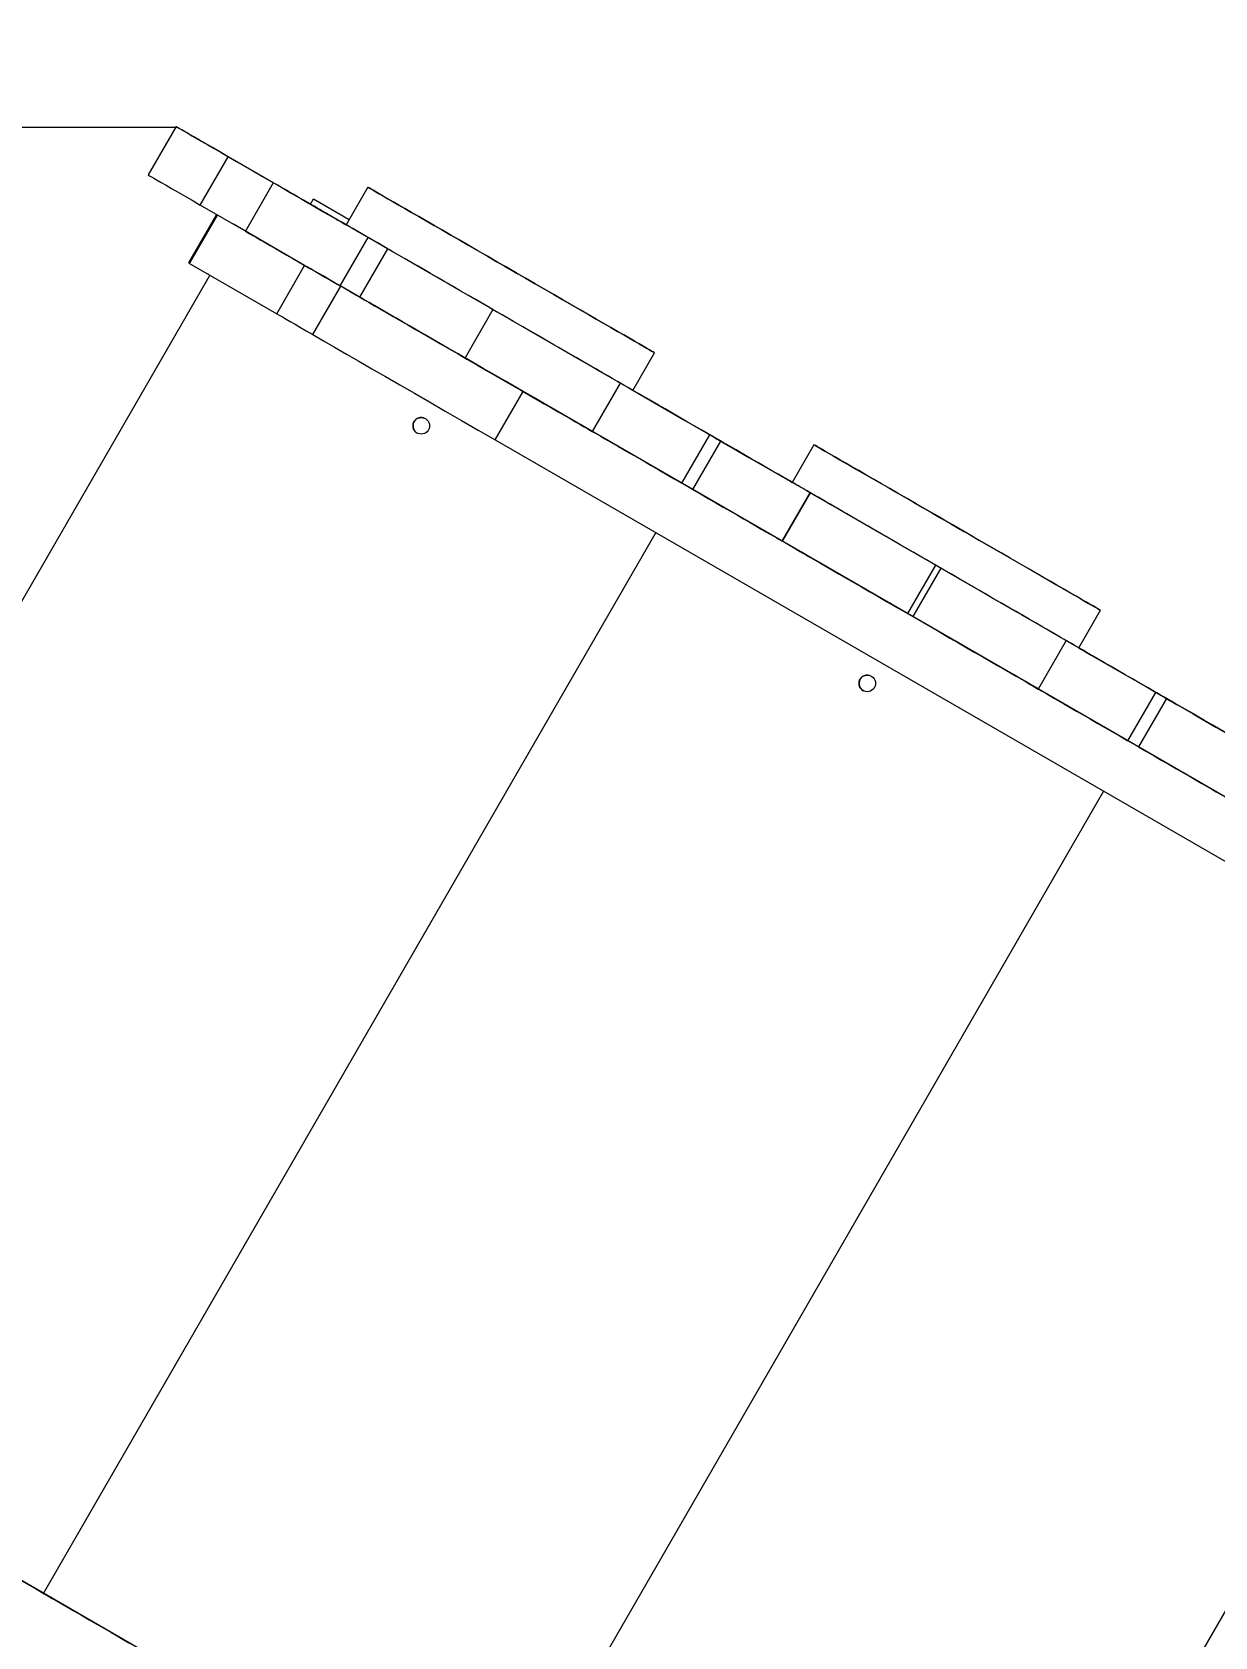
# Model space of a CAD drawing. Header units: millimetres. Extents: x -6089 to 4469, y -5168 to 4598.
# Drawn here: x 182 to 754, y 1725 to 2500 of the extents above; entities that cross this region are included whole.
import ezdxf

# ---------------------------------------------------------------- set-up
doc = ezdxf.new("R2010")
doc.units = ezdxf.units.MM
doc.layers.add('DIKOM_РАЗМЕР_ЗОНА', color=7, linetype='Continuous')
doc.layers.add('DIKOM_РАЗМЕР_ОБЪЕКТА', color=7, linetype='Continuous')
doc.styles.add('style1', font='arial.ttf', dxfattribs={"width": 0.8})
doc.dimstyles.new('1-50', dxfattribs={"dimtxt": 300, "dimasz": 200, "dimexe": 100, "dimexo": 0, "dimgap": 100, "dimtad": 1, "dimdec": 0, "dimtxsty": 'style1', "dimcen": 0, "dimclrd": 7, "dimclre": 7, "dimadec": 1, "dimazin": 2, "dimtfac": 1, "dimtdec": 0, "dimtmove": 1, "dimatfit": 3, "dimfxl": 0, "dimlwd": 25, "dimlwe": 18, "dimarcsym": 0})

# ---------------------------------------------------------------- blocks, each defined once
blk = doc.blocks.new('*D16')
at = {"layer": 'Defpoints', "color": 0, "transparency": 16777216}
for p in [(252.15, 2454.22), (-3956.07, -2205.1), (1331.66, -2205.1)]:
    blk.add_point(p, dxfattribs=at)
at = {"layer": 'DIKOM_РАЗМЕР_ОБЪЕКТА', "color": 7, "lineweight": 18, "transparency": 16777216}
for p, q in [((252.15, 2454.22), (-4056.07, 2454.22)), ((1331.66, -2205.1), (-4056.07, -2205.1))]:
    blk.add_line(p, q, dxfattribs=at)
at = {"layer": 'DIKOM_РАЗМЕР_ОБЪЕКТА', "color": 7, "lineweight": 25, "transparency": 16777216}
blk.add_line((-3956.07, 2254.22), (-3956.07, -2005.1), dxfattribs=at)
at = {"layer": 'DIKOM_РАЗМЕР_ОБЪЕКТА', "color": 7, "transparency": 16777216}
for points in [[(-3989.41, 2254.22), (-3922.74, 2254.22), (-3956.07, 2454.22)], [(-3989.41, -2005.1), (-3922.74, -2005.1), (-3956.07, -2205.1)]]:
    blk.add_solid(points, dxfattribs=at)
at = {"layer": 'DIKOM_РАЗМЕР_ОБЪЕКТА', "color": 0, "transparency": 16777216, "insert": (-4209.25, 15.35), "char_height": 300, "attachment_point": 5, "rotation": 90, "style": 'style1'}
blk.add_mtext('4600', dxfattribs=at)
blk = doc.blocks.new('*D13')
at = {"layer": 'Defpoints', "color": 0, "transparency": 16777216}
for p in [(-5638.57, 4598.35), (277.59, 4598.35), (709.93, -4341.68)]:
    blk.add_point(p, dxfattribs=at)
at = {"layer": 'DIKOM_РАЗМЕР_ЗОНА', "color": 7, "lineweight": 18, "transparency": 16777216}
for p, q in [((277.59, 4598.35), (-5738.57, 4598.35)), ((709.93, -4341.68), (-5738.57, -4341.68))]:
    blk.add_line(p, q, dxfattribs=at)
at = {"layer": 'DIKOM_РАЗМЕР_ЗОНА', "color": 7, "lineweight": 25, "transparency": 16777216}
blk.add_line((-5638.57, -4141.68), (-5638.57, 4398.35), dxfattribs=at)
at = {"layer": 'DIKOM_РАЗМЕР_ЗОНА', "color": 7, "transparency": 16777216}
for points in [[(-5671.91, 4398.35), (-5605.24, 4398.35), (-5638.57, 4598.35)], [(-5671.91, -4141.68), (-5605.24, -4141.68), (-5638.57, -4341.68)]]:
    blk.add_solid(points, dxfattribs=at)
at = {"layer": 'DIKOM_РАЗМЕР_ЗОНА', "color": 0, "transparency": 16777216, "insert": (-5891.75, -90.15), "char_height": 300, "attachment_point": 5, "rotation": 90, "style": 'style1'}
blk.add_mtext('8900', dxfattribs=at)

msp = doc.modelspace()

# ---------------------------------------------------------------- linework, layer by layer
at = {"color": 7, "linetype": 'Continuous', "lineweight": 15}
for p, q in [((251.27, 2454.73), (237.77, 2431.34)), ((251.27, 2454.73), (251.28, 2454.72)), ((262.99, 2416.78), (276.49, 2440.17)), ((298.29, 2427.58), (276.49, 2440.17)), ((298.29, 2427.58), (284.79, 2404.19)), ((344.04, 2425.41), (333.54, 2407.23)), ((284.79, 2404.19), (262.99, 2416.78)), ((316.26, 2417.2), (317.76, 2419.8)), ((317.76, 2419.8), (317.76, 2419.8)), ((317.76, 2419.8), (335.04, 2409.83)), ((317.76, 2419.8), (335.04, 2409.83)), ((270.76, 2412.3), (257.26, 2388.91)), ((257.82, 2388.59), (271.32, 2411.97)), ((313.44, 2387.65), (279.02, 2407.53)), ((328.35, 2410.22), (328.35, 2410.22)), ((330.63, 2377.73), (344.13, 2401.11)), ((353.48, 2395.71), (344.13, 2401.11)), ((353.48, 2395.71), (339.98, 2372.33)), ((267.57, 2382.96), (-28.43, 1870.27)), ((257.82, 2388.59), (299.94, 2364.27)), ((299.94, 2364.27), (313.44, 2387.65)), ((317.37, 2354.21), (330.87, 2377.59)), ((339.98, 2372.33), (330.63, 2377.73)), ((334.75, 2375.35), (334.74, 2375.36)), ((334.75, 2375.35), (334.75, 2375.35)), ((404.5, 2366.26), (391, 2342.87)), ((472.1, 2327.23), (482.6, 2345.41)), ((391.9, 2342.36), (397.09, 2339.36)), ((466.02, 2330.74), (452.52, 2307.36)), ((466.02, 2330.74), (466.03, 2330.73)), ((472.11, 2327.23), (472.1, 2327.23)), ((472.11, 2327.22), (472.1, 2327.23)), ((472.11, 2327.22), (472.11, 2327.23)), ((405.58, 2303.28), (419.08, 2326.66)), ((1023.57, 1977.66), (419.08, 2326.66)), ((477.3, 2324.22), (477.3, 2324.22)), ((495.81, 2282.36), (509.31, 2305.74)), ((514.51, 2302.74), (509.31, 2305.74)), ((405.58, 2303.28), (1010.07, 1954.28)), ((514.51, 2302.74), (501.01, 2279.36)), ((559.67, 2300.92), (549.17, 2282.74)), ((501.01, 2279.36), (495.81, 2282.36)), ((543.98, 2285.73), (543.98, 2285.73)), ((544.31, 2254.36), (557.81, 2277.74)), ((557.82, 2277.74), (544.32, 2254.36)), ((557.82, 2277.74), (557.81, 2277.74)), ((483.2, 2258.47), (187.2, 1745.78)), ((544.32, 2254.36), (544.31, 2254.36)), ((550.38, 2250.86), (550.36, 2250.87)), ((550.38, 2250.85), (550.38, 2250.86)), ((618.44, 2242.74), (604.94, 2219.36)), ((621.04, 2241.24), (618.44, 2242.74)), ((621.04, 2241.24), (607.54, 2217.86)), ((607.54, 2217.86), (604.94, 2219.36)), ((687.73, 2202.74), (698.23, 2220.92)), ((607.52, 2217.87), (612.71, 2214.87)), ((681.64, 2206.25), (668.14, 2182.87)), ((681.64, 2206.25), (681.66, 2206.24)), ((687.73, 2202.74), (688.35, 2202.38)), ((687.73, 2202.73), (687.73, 2202.74)), ((687.74, 2202.73), (687.73, 2202.74)), ((687.74, 2202.73), (687.73, 2202.73)), ((692.93, 2199.73), (692.93, 2199.73)), ((711.44, 2157.87), (724.94, 2181.25)), ((730.13, 2178.25), (724.94, 2181.25)), ((730.13, 2178.25), (716.63, 2154.87)), ((716.63, 2154.87), (711.44, 2157.87)), ((699.69, 2133.47), (403.69, 1620.79)), ((915.32, 2008.98), (619.32, 1496.29)), ((714.07, 1441.59), (109.58, 1790.59)), ((191.52, 1743.28), (194.12, 1741.78))]:
    msp.add_line(p, q, dxfattribs=at)
at = {"color": 8, "linetype": 'Continuous', "lineweight": 15}
for p, q in [((334.75, 2375.35), (334.75, 2375.35)), ((543.98, 2285.73), (543.98, 2285.73))]:
    msp.add_line(p, q, dxfattribs=at)
at = {"color": 7, "linetype": 'Continuous', "lineweight": 15, "flags": 128}
for points in [[(276.49, 2440.17), (272.5, 2442.47), (268.85, 2444.58), (265.53, 2446.49), (262.55, 2448.21), (259.92, 2449.73), (257.63, 2451.05), (255.69, 2452.17), (254.1, 2453.09), (252.86, 2453.81), (251.98, 2454.32), (251.45, 2454.62), (251.27, 2454.73)], [(251.28, 2454.72), (251.44, 2454.63), (251.91, 2454.36), (252.7, 2453.9), (253.8, 2453.27), (255.2, 2452.46), (256.91, 2451.47), (258.91, 2450.32), (261.2, 2448.99), (263.77, 2447.51), (266.61, 2445.87), (269.71, 2444.08), (273.06, 2442.14), (276.65, 2440.07), (280.46, 2437.88), (284.48, 2435.55), (288.69, 2433.12), (293.08, 2430.59), (297.64, 2427.95), (302.34, 2425.24), (307.18, 2422.45), (312.12, 2419.59), (317.16, 2416.68), (322.28, 2413.73), (327.45, 2410.74), (332.66, 2407.74), (333.54, 2407.23)], [(237.77, 2431.34), (237.95, 2431.24), (238.48, 2430.93), (239.36, 2430.42), (240.6, 2429.71), (242.19, 2428.79), (244.13, 2427.67), (246.42, 2426.35), (249.05, 2424.83), (252.03, 2423.11), (255.35, 2421.2), (259, 2419.09), (262.99, 2416.78)], [(344.13, 2401.11), (342.74, 2401.92), (341.07, 2402.88), (339.15, 2403.99), (337, 2405.23), (334.66, 2406.58), (332.16, 2408.02), (329.52, 2409.55), (326.79, 2411.13), (323.99, 2412.74), (321.17, 2414.37), (318.35, 2415.99), (315.59, 2417.59), (312.91, 2419.14), (310.35, 2420.61), (307.94, 2422), (305.72, 2423.29), (303.71, 2424.45), (301.95, 2425.47), (300.44, 2426.34), (299.22, 2427.04), (298.29, 2427.58)], [(344.04, 2425.41), (344.19, 2425.33), (344.66, 2425.06), (345.43, 2424.61), (346.5, 2423.99), (347.87, 2423.2), (349.54, 2422.24), (351.49, 2421.11), (353.71, 2419.83), (356.2, 2418.39), (358.95, 2416.81), (361.94, 2415.08), (365.16, 2413.22), (368.59, 2411.24), (372.23, 2409.14), (376.04, 2406.94), (380.03, 2404.64), (384.16, 2402.25), (388.42, 2399.79), (392.8, 2397.26), (397.26, 2394.68), (401.8, 2392.07), (406.39, 2389.42), (411.01, 2386.75), (415.64, 2384.08), (420.26, 2381.41), (424.85, 2378.76), (429.39, 2376.14), (433.85, 2373.56), (438.22, 2371.04), (442.49, 2368.57), (446.62, 2366.19), (450.6, 2363.89), (454.42, 2361.69), (458.05, 2359.59), (461.49, 2357.61), (464.71, 2355.75), (467.7, 2354.02), (470.44, 2352.44), (472.93, 2351), (475.16, 2349.71), (477.11, 2348.59), (478.77, 2347.63), (480.14, 2346.84), (481.21, 2346.22), (481.98, 2345.77), (482.45, 2345.5), (482.6, 2345.41), (482.45, 2345.5), (481.98, 2345.77), (481.21, 2346.22), (480.14, 2346.84), (478.77, 2347.63), (477.1, 2348.59), (475.15, 2349.72), (472.93, 2351), (470.44, 2352.44), (467.69, 2354.02), (464.7, 2355.75), (461.48, 2357.61), (458.05, 2359.59), (454.41, 2361.69), (450.59, 2363.89), (446.61, 2366.19), (442.48, 2368.58), (438.22, 2371.04), (433.84, 2373.57), (429.38, 2376.14), (424.84, 2378.76), (420.25, 2381.41), (415.63, 2384.08), (411, 2386.75), (406.38, 2389.42), (401.79, 2392.07), (397.25, 2394.69), (392.79, 2397.27), (388.41, 2399.79), (384.15, 2402.25), (380.02, 2404.64), (376.04, 2406.94), (372.22, 2409.14), (368.59, 2411.24), (365.15, 2413.22), (361.93, 2415.08), (358.94, 2416.81), (356.2, 2418.39), (353.71, 2419.83), (351.48, 2421.12), (349.53, 2422.24), (347.87, 2423.2), (346.5, 2423.99), (345.42, 2424.61), (344.65, 2425.06), (344.19, 2425.33), (344.04, 2425.41)], [(312.79, 2419.2), (312.95, 2419.12), (313.39, 2418.86), (314.1, 2418.45), (314.99, 2417.94), (316, 2417.35), (317.03, 2416.76), (317.99, 2416.2), (318.8, 2415.74), (319.38, 2415.4), (319.68, 2415.23), (319.68, 2415.23), (319.38, 2415.4), (318.8, 2415.74), (317.99, 2416.2), (317.03, 2416.76), (316, 2417.35), (314.99, 2417.94), (314.1, 2418.45), (313.4, 2418.86), (312.95, 2419.12), (312.79, 2419.2)], [(318.57, 2415.87), (318.72, 2415.78), (319.17, 2415.52), (319.87, 2415.12), (320.77, 2414.6), (321.77, 2414.02), (322.8, 2413.42), (323.77, 2412.87), (324.57, 2412.4), (325.15, 2412.07), (325.46, 2411.89), (325.46, 2411.89), (325.15, 2412.07), (324.57, 2412.4), (323.77, 2412.87), (322.8, 2413.42), (321.78, 2414.02), (320.77, 2414.6), (319.87, 2415.12), (319.17, 2415.52), (318.72, 2415.78), (318.57, 2415.87)], [(333.47, 2407.27), (332.63, 2407.75), (331.43, 2408.45), (330.38, 2409.05), (329.52, 2409.55), (328.88, 2409.92), (328.48, 2410.15), (328.35, 2410.22)], [(328.35, 2410.22), (328.48, 2410.15), (328.87, 2409.92), (329.52, 2409.55), (330.38, 2409.05), (331.43, 2408.45), (332.62, 2407.76), (333.52, 2407.24)], [(472.1, 2327.23), (472.1, 2327.23), (471.95, 2327.32), (471.48, 2327.59), (470.71, 2328.03), (469.64, 2328.65), (468.27, 2329.44), (466.6, 2330.4), (464.65, 2331.53), (462.43, 2332.81), (459.94, 2334.25), (457.19, 2335.84), (454.2, 2337.56), (450.98, 2339.42), (447.55, 2341.41), (443.91, 2343.5), (440.09, 2345.71), (436.11, 2348.01), (431.98, 2350.39), (427.72, 2352.85), (423.34, 2355.38), (418.88, 2357.96), (414.34, 2360.58), (409.75, 2363.23), (405.13, 2365.89), (400.5, 2368.57), (395.88, 2371.23), (391.29, 2373.88), (386.75, 2376.5), (382.29, 2379.08), (377.91, 2381.61), (373.65, 2384.07), (369.52, 2386.45), (365.54, 2388.75), (361.72, 2390.96), (358.09, 2393.06), (354.65, 2395.04), (351.43, 2396.9), (348.44, 2398.62), (345.7, 2400.21), (343.21, 2401.65), (340.98, 2402.93), (339.03, 2404.06), (337.37, 2405.02), (336, 2405.81), (334.92, 2406.43), (334.15, 2406.87), (333.69, 2407.14), (333.54, 2407.23), (333.54, 2407.23)], [(284.79, 2404.19), (285.72, 2403.66), (286.94, 2402.95), (288.45, 2402.09), (290.21, 2401.06), (292.22, 2399.9), (294.44, 2398.62), (296.85, 2397.23), (299.41, 2395.75), (302.09, 2394.21), (304.85, 2392.61), (307.67, 2390.99), (310.49, 2389.36), (313.29, 2387.74), (316.02, 2386.16), (318.66, 2384.64), (321.16, 2383.19), (323.5, 2381.84), (325.65, 2380.61), (327.57, 2379.5), (329.24, 2378.53), (330.63, 2377.73)], [(404.5, 2366.26), (400.51, 2368.56), (396.52, 2370.86), (392.58, 2373.14), (388.7, 2375.38), (384.9, 2377.58), (381.21, 2379.71), (377.65, 2381.76), (374.24, 2383.73), (371.01, 2385.59), (367.97, 2387.35), (365.14, 2388.98), (362.55, 2390.48), (360.19, 2391.84), (358.09, 2393.05), (356.27, 2394.1), (354.73, 2394.99), (353.48, 2395.71)], [(257.26, 2388.91), (257.39, 2388.84), (257.82, 2388.59)], [(330.87, 2377.59), (327.76, 2379.39), (324.91, 2381.03), (322.32, 2382.53), (320, 2383.87), (317.95, 2385.05), (316.17, 2386.08), (314.67, 2386.95), (313.44, 2387.65)], [(409.86, 2387.41), (410.01, 2387.33), (410.46, 2387.07), (411.16, 2386.66), (412.05, 2386.15), (413.06, 2385.56), (414.09, 2384.97), (415.05, 2384.41), (415.86, 2383.95), (416.44, 2383.61), (416.74, 2383.44), (416.74, 2383.44), (416.44, 2383.61), (415.86, 2383.95), (415.05, 2384.41), (414.09, 2384.97), (413.06, 2385.56), (412.05, 2386.15), (411.16, 2386.66), (410.46, 2387.07), (410.01, 2387.33), (409.86, 2387.41)], [(419.08, 2326.66), (410.8, 2331.44), (402.74, 2336.09), (394.92, 2340.61), (387.33, 2345), (379.98, 2349.24), (372.89, 2353.33), (366.06, 2357.27), (359.49, 2361.07), (353.2, 2364.7), (347.18, 2368.17), (341.45, 2371.48), (336.01, 2374.62), (330.87, 2377.59)], [(334.74, 2375.36), (334.9, 2375.26), (335.38, 2374.99), (336.17, 2374.53), (337.28, 2373.89), (338.69, 2373.08), (340.4, 2372.09), (342.4, 2370.94), (344.67, 2369.62), (347.21, 2368.16), (350, 2366.55), (353.02, 2364.8), (356.26, 2362.93), (359.7, 2360.95), (363.32, 2358.86), (367.1, 2356.68), (371.01, 2354.41), (375.05, 2352.08), (379.18, 2349.7), (383.38, 2347.28), (387.62, 2344.82), (391.9, 2342.36)], [(391, 2342.87), (387.01, 2345.18), (383.02, 2347.48), (379.08, 2349.76), (375.2, 2352), (371.4, 2354.19), (367.71, 2356.32), (364.15, 2358.38), (360.74, 2360.34), (357.51, 2362.21), (354.47, 2363.96), (351.64, 2365.6), (349.05, 2367.1), (346.69, 2368.46), (344.59, 2369.67), (342.77, 2370.72), (341.23, 2371.61), (339.98, 2372.33)], [(466.03, 2330.73), (465.87, 2330.83), (465.4, 2331.1), (464.62, 2331.55), (463.53, 2332.18), (462.13, 2332.98), (460.45, 2333.96), (458.48, 2335.09), (456.23, 2336.39), (453.72, 2337.84), (450.95, 2339.44), (447.95, 2341.17), (444.73, 2343.03), (441.31, 2345.01), (437.7, 2347.09), (433.92, 2349.27), (429.99, 2351.54), (425.94, 2353.88), (421.77, 2356.28), (417.53, 2358.74), (413.22, 2361.22), (408.87, 2363.74), (404.5, 2366.26)], [(299.94, 2364.27), (301.17, 2363.56), (302.67, 2362.7), (304.45, 2361.67), (306.5, 2360.48), (308.82, 2359.14), (311.41, 2357.65), (314.26, 2356), (317.37, 2354.21)], [(317.37, 2354.21), (322.51, 2351.24), (327.95, 2348.1), (333.68, 2344.79), (339.7, 2341.32), (345.99, 2337.68), (352.56, 2333.89), (359.39, 2329.95), (366.48, 2325.85), (373.83, 2321.61), (381.42, 2317.23), (389.24, 2312.71), (397.3, 2308.06), (405.58, 2303.28)], [(452.52, 2307.36), (452.37, 2307.44), (451.9, 2307.71), (451.12, 2308.17), (450.03, 2308.8), (448.63, 2309.6), (446.95, 2310.57), (444.98, 2311.71), (442.73, 2313.01), (440.22, 2314.46), (437.45, 2316.06), (434.45, 2317.79), (431.23, 2319.65), (427.81, 2321.62), (424.2, 2323.71), (420.42, 2325.89), (416.49, 2328.16), (412.44, 2330.5), (408.27, 2332.9), (404.03, 2335.35), (399.72, 2337.84), (395.37, 2340.35), (391, 2342.87)], [(397.09, 2339.36), (401.36, 2336.89), (405.61, 2334.44), (409.81, 2332.01), (413.94, 2329.63), (417.97, 2327.3), (421.89, 2325.04), (425.67, 2322.86), (429.29, 2320.77), (432.73, 2318.78), (435.97, 2316.91), (438.99, 2315.17), (441.78, 2313.56), (444.32, 2312.09), (446.59, 2310.78), (448.59, 2309.62), (450.3, 2308.64), (451.71, 2307.82), (452.52, 2307.36)], [(509.31, 2305.74), (505.54, 2307.92), (501.79, 2310.08), (498.11, 2312.21), (494.5, 2314.29), (491.01, 2316.31), (487.66, 2318.24), (484.48, 2320.08), (481.48, 2321.81), (478.7, 2323.42), (476.14, 2324.89), (473.85, 2326.22), (471.82, 2327.39), (470.07, 2328.4), (468.63, 2329.23), (467.49, 2329.89), (466.67, 2330.36), (466.18, 2330.65), (466.02, 2330.74)], [(472.1, 2327.23), (474.52, 2325.83), (485.72, 2319.37), (496.69, 2313.03), (507.44, 2306.82), (517.97, 2300.75), (528.26, 2294.8), (538.32, 2289), (548.14, 2283.33), (549.17, 2282.74)], [(477.3, 2324.22), (477.17, 2324.3), (476.78, 2324.53), (476.14, 2324.9), (475.28, 2325.4), (474.23, 2326), (473.03, 2326.69), (472.1, 2327.23)], [(472.14, 2327.21), (473.03, 2326.69), (474.22, 2326), (475.27, 2325.4), (476.14, 2324.9), (476.78, 2324.53), (477.17, 2324.3), (477.3, 2324.22)], [(452.52, 2307.36), (452.68, 2307.26), (453.17, 2306.98), (453.99, 2306.51), (455.13, 2305.85), (456.57, 2305.02), (458.32, 2304.01), (460.35, 2302.84), (462.64, 2301.51), (465.2, 2300.04), (467.98, 2298.43), (470.98, 2296.7), (474.16, 2294.86), (477.51, 2292.93), (481, 2290.91), (484.61, 2288.83), (488.29, 2286.7), (492.04, 2284.54), (495.81, 2282.36)], [(508.35, 2306.3), (508.51, 2306.21), (508.95, 2305.95), (509.66, 2305.55), (510.55, 2305.03), (511.56, 2304.45), (512.59, 2303.85), (513.55, 2303.3), (514.36, 2302.83), (514.94, 2302.5), (515.24, 2302.32), (515.24, 2302.32), (514.94, 2302.5), (514.36, 2302.83), (513.55, 2303.3), (512.59, 2303.85), (511.56, 2304.45), (510.55, 2305.03), (509.66, 2305.55), (508.95, 2305.95), (508.51, 2306.21), (508.35, 2306.3)], [(512.25, 2304.05), (512.41, 2303.96), (512.86, 2303.7), (513.56, 2303.29), (514.45, 2302.78), (515.46, 2302.19), (516.49, 2301.6), (517.45, 2301.05), (518.26, 2300.58), (518.84, 2300.24), (519.14, 2300.07), (519.14, 2300.07), (518.84, 2300.24), (518.26, 2300.58), (517.45, 2301.05), (516.49, 2301.6), (515.46, 2302.19), (514.45, 2302.78), (513.56, 2303.29), (512.86, 2303.7), (512.41, 2303.96), (512.25, 2304.05)], [(557.81, 2277.74), (557.65, 2277.84), (557.16, 2278.12), (556.34, 2278.59), (555.2, 2279.25), (553.76, 2280.08), (552.01, 2281.09), (549.98, 2282.26), (547.68, 2283.59), (545.13, 2285.06), (542.34, 2286.67), (539.35, 2288.4), (536.16, 2290.24), (532.81, 2292.18), (529.32, 2294.19), (525.72, 2296.27), (522.03, 2298.4), (518.28, 2300.56), (514.51, 2302.74)], [(569.72, 2295.12), (567.45, 2296.43), (565.45, 2297.58), (563.74, 2298.57), (562.33, 2299.39), (561.2, 2300.03), (560.39, 2300.51), (559.87, 2300.8), (559.67, 2300.92), (559.77, 2300.86), (560.19, 2300.62), (560.91, 2300.2), (561.94, 2299.61), (563.26, 2298.85), (564.88, 2297.91), (566.78, 2296.81), (568.97, 2295.55), (571.42, 2294.14), (574.12, 2292.58), (577.07, 2290.87), (580.26, 2289.03), (583.66, 2287.07), (587.26, 2284.99), (591.05, 2282.8), (595.01, 2280.52), (599.12, 2278.14), (603.36, 2275.69), (607.72, 2273.18), (612.17, 2270.61), (616.7, 2267.99), (621.28, 2265.35), (625.9, 2262.68), (630.53, 2260.01), (635.15, 2257.34), (639.74, 2254.69), (644.29, 2252.06), (648.77, 2249.48), (653.16, 2246.94), (657.44, 2244.47), (661.6, 2242.07), (665.6, 2239.76), (669.45, 2237.54), (673.11, 2235.42), (676.58, 2233.42), (679.83, 2231.54), (682.86, 2229.79), (685.65, 2228.19), (688.18, 2226.72), (690.45, 2225.41), (692.44, 2224.26), (694.15, 2223.28), (695.57, 2222.46), (696.69, 2221.81), (697.51, 2221.34), (698.02, 2221.04), (698.23, 2220.92), (698.12, 2220.98), (697.71, 2221.22), (696.98, 2221.64), (695.96, 2222.23), (694.63, 2223), (693.02, 2223.93), (691.11, 2225.03), (688.93, 2226.29), (686.48, 2227.71), (683.77, 2229.27), (680.82, 2230.97), (677.64, 2232.81), (674.24, 2234.77), (670.63, 2236.85), (666.84, 2239.04), (662.89, 2241.33), (658.78, 2243.7), (654.53, 2246.15), (650.18, 2248.67), (645.72, 2251.24), (641.2, 2253.85), (636.61, 2256.5), (632, 2259.16), (627.37, 2261.83), (622.74, 2264.5), (618.15, 2267.16), (613.6, 2269.78), (609.12, 2272.37), (604.73, 2274.9), (600.45, 2277.37), (596.3, 2279.77), (592.29, 2282.09), (588.45, 2284.31), (584.78, 2286.42), (581.31, 2288.42), (578.06, 2290.3), (575.03, 2292.05), (572.25, 2293.66), (569.72, 2295.12)], [(549.17, 2282.74), (548.25, 2283.26), (547.06, 2283.95), (546.01, 2284.56), (545.14, 2285.06), (544.5, 2285.43), (544.11, 2285.65), (543.98, 2285.73)], [(543.98, 2285.73), (544.11, 2285.66), (544.5, 2285.43), (545.14, 2285.06), (546, 2284.56), (547.05, 2283.95), (548.25, 2283.26), (549.17, 2282.74)], [(559.22, 2276.93), (556.95, 2278.24), (554.95, 2279.39), (553.24, 2280.38), (551.83, 2281.2), (550.7, 2281.85), (549.89, 2282.32), (549.37, 2282.62), (549.17, 2282.73), (549.17, 2282.74)], [(501.01, 2279.36), (504.78, 2277.18), (508.53, 2275.02), (512.22, 2272.89), (515.82, 2270.81), (519.31, 2268.79), (522.66, 2266.86), (525.85, 2265.02), (528.84, 2263.29), (531.63, 2261.68), (534.18, 2260.21), (536.48, 2258.88), (538.51, 2257.71), (540.26, 2256.7), (541.7, 2255.87), (542.84, 2255.21), (543.66, 2254.74), (544.15, 2254.45), (544.31, 2254.36)], [(618.44, 2242.74), (614.12, 2245.24), (609.81, 2247.72), (605.56, 2250.18), (601.36, 2252.6), (597.26, 2254.97), (593.26, 2257.28), (589.39, 2259.51), (585.67, 2261.66), (582.11, 2263.71), (578.74, 2265.66), (575.57, 2267.49), (572.62, 2269.19), (569.91, 2270.76), (567.44, 2272.18), (565.23, 2273.46), (563.3, 2274.58), (561.64, 2275.53), (560.27, 2276.32), (559.2, 2276.94), (558.43, 2277.38), (557.97, 2277.65), (557.82, 2277.74)], [(687.73, 2202.74), (687.62, 2202.8), (687.21, 2203.04), (686.48, 2203.45), (685.46, 2204.05), (684.13, 2204.81), (682.52, 2205.75), (680.61, 2206.84), (678.43, 2208.1), (675.98, 2209.52), (673.27, 2211.08), (670.32, 2212.79), (667.14, 2214.62), (663.74, 2216.59), (660.13, 2218.67), (656.34, 2220.85), (652.39, 2223.14), (648.28, 2225.51), (644.03, 2227.96), (639.68, 2230.48), (635.22, 2233.05), (630.7, 2235.66), (626.11, 2238.31), (621.5, 2240.97), (616.87, 2243.65), (612.24, 2246.32), (607.65, 2248.97), (603.1, 2251.59), (598.62, 2254.18), (594.23, 2256.71), (589.95, 2259.19), (585.8, 2261.58), (581.79, 2263.9), (577.95, 2266.12), (574.28, 2268.23), (570.81, 2270.24), (567.56, 2272.11), (564.53, 2273.86), (561.75, 2275.47), (559.22, 2276.93)], [(625.99, 2262.63), (625.59, 2262.86), (625.49, 2262.92), (625.7, 2262.8), (626.19, 2262.51), (626.93, 2262.08), (627.85, 2261.55), (628.87, 2260.97), (629.9, 2260.37), (630.84, 2259.83), (631.61, 2259.39), (632.14, 2259.08), (632.4, 2258.93), (632.34, 2258.96), (631.98, 2259.17), (631.36, 2259.53), (630.52, 2260.01), (629.54, 2260.58), (628.51, 2261.18), (627.51, 2261.75), (626.65, 2262.25), (625.99, 2262.63)], [(604.94, 2219.36), (600.62, 2221.85), (596.31, 2224.34), (592.06, 2226.8), (587.86, 2229.22), (583.76, 2231.59), (579.76, 2233.9), (575.89, 2236.13), (572.17, 2238.28), (568.61, 2240.33), (565.24, 2242.28), (562.07, 2244.11), (559.12, 2245.81), (556.41, 2247.38), (553.94, 2248.8), (551.73, 2250.08), (549.8, 2251.19), (548.14, 2252.15), (546.77, 2252.94), (545.7, 2253.56), (544.93, 2254), (544.47, 2254.27), (544.32, 2254.36)], [(550.36, 2250.87), (550.52, 2250.77), (551, 2250.5), (551.8, 2250.04), (552.9, 2249.4), (554.31, 2248.59), (556.02, 2247.6), (558.02, 2246.45), (560.29, 2245.13), (562.83, 2243.67), (565.62, 2242.06), (568.64, 2240.31), (571.88, 2238.44), (575.32, 2236.46), (578.94, 2234.37), (582.72, 2232.19), (586.64, 2229.92), (590.67, 2227.59), (594.8, 2225.21), (599, 2222.79), (603.25, 2220.33), (607.52, 2217.87)], [(681.66, 2206.24), (681.5, 2206.33), (681.04, 2206.6), (680.27, 2207.04), (679.2, 2207.66), (677.84, 2208.45), (676.18, 2209.4), (674.24, 2210.52), (672.04, 2211.8), (669.57, 2213.22), (666.85, 2214.79), (663.9, 2216.49), (660.74, 2218.32), (657.37, 2220.26), (653.81, 2222.32), (650.09, 2224.46), (646.22, 2226.7), (642.22, 2229.01), (638.12, 2231.38), (633.93, 2233.8), (629.67, 2236.26), (625.36, 2238.74), (621.04, 2241.24)], [(668.14, 2182.87), (668, 2182.95), (667.54, 2183.21), (666.77, 2183.66), (665.7, 2184.28), (664.34, 2185.06), (662.68, 2186.02), (660.74, 2187.14), (658.54, 2188.41), (656.07, 2189.84), (653.35, 2191.41), (650.4, 2193.11), (647.24, 2194.94), (643.87, 2196.88), (640.31, 2198.93), (636.59, 2201.08), (632.72, 2203.32), (628.72, 2205.62), (624.62, 2208), (620.43, 2210.42), (616.17, 2212.87), (611.86, 2215.36), (607.54, 2217.86)], [(612.71, 2214.87), (616.98, 2212.4), (621.23, 2209.95), (625.43, 2207.52), (629.56, 2205.14), (633.6, 2202.81), (637.51, 2200.55), (641.29, 2198.37), (644.91, 2196.28), (648.35, 2194.29), (651.59, 2192.42), (654.61, 2190.68), (657.4, 2189.07), (659.94, 2187.6), (662.22, 2186.29), (664.21, 2185.13), (665.92, 2184.15), (667.33, 2183.33), (668.14, 2182.87)], [(724.94, 2181.25), (721.16, 2183.43), (717.42, 2185.59), (713.73, 2187.72), (710.13, 2189.8), (706.64, 2191.82), (703.29, 2193.75), (700.1, 2195.59), (697.1, 2197.32), (694.32, 2198.93), (691.77, 2200.4), (689.47, 2201.73), (687.44, 2202.9), (685.69, 2203.91), (684.25, 2204.74), (683.11, 2205.4), (682.3, 2205.87), (681.8, 2206.16), (681.64, 2206.25)], [(692.93, 2199.73), (692.8, 2199.81), (692.41, 2200.04), (691.77, 2200.41), (690.9, 2200.9), (689.85, 2201.51), (688.66, 2202.2), (687.73, 2202.74)], [(687.76, 2202.71), (688.65, 2202.2), (689.85, 2201.51), (690.9, 2200.9), (691.76, 2200.41), (692.4, 2200.04), (692.8, 2199.81), (692.93, 2199.73)], [(688.35, 2202.38), (693.73, 2199.27), (699.08, 2196.18), (704.39, 2193.11), (709.64, 2190.08), (714.81, 2187.1), (719.88, 2184.17), (724.82, 2181.32), (729.63, 2178.55), (734.27, 2175.86), (738.74, 2173.28), (743.01, 2170.82), (747.08, 2168.47)], [(668.14, 2182.87), (668.3, 2182.77), (668.8, 2182.49), (669.61, 2182.02), (670.75, 2181.36), (672.19, 2180.53), (673.94, 2179.52), (675.97, 2178.35), (678.27, 2177.02), (680.82, 2175.55), (683.6, 2173.94), (686.6, 2172.21), (689.79, 2170.37), (693.14, 2168.44), (696.63, 2166.42), (700.23, 2164.34), (703.92, 2162.21), (707.66, 2160.05), (711.44, 2157.87)], [(724.05, 2181.77), (724.2, 2181.68), (724.65, 2181.42), (725.35, 2181.01), (726.25, 2180.5), (727.25, 2179.92), (728.28, 2179.32), (729.24, 2178.77), (730.05, 2178.3), (730.63, 2177.96), (730.94, 2177.79), (730.94, 2177.79), (730.63, 2177.96), (730.05, 2178.3), (729.24, 2178.77), (728.28, 2179.32), (727.25, 2179.91), (726.25, 2180.5), (725.35, 2181.01), (724.65, 2181.42), (724.2, 2181.68), (724.05, 2181.77)], [(728.43, 2179.24), (728.58, 2179.15), (729.03, 2178.89), (729.73, 2178.48), (730.63, 2177.97), (731.63, 2177.39), (732.66, 2176.79), (733.62, 2176.24), (734.43, 2175.77), (735.01, 2175.43), (735.32, 2175.26), (735.32, 2175.26), (735.01, 2175.43), (734.43, 2175.77), (733.62, 2176.24), (732.66, 2176.79), (731.63, 2177.39), (730.63, 2177.97), (729.73, 2178.48), (729.03, 2178.89), (728.58, 2179.15), (728.43, 2179.24)], [(773.44, 2153.25), (773.27, 2153.35), (772.78, 2153.63), (771.96, 2154.1), (770.82, 2154.76), (769.38, 2155.59), (767.63, 2156.6), (765.6, 2157.77), (763.3, 2159.1), (760.75, 2160.57), (757.97, 2162.18), (754.97, 2163.91), (751.78, 2165.75), (748.43, 2167.69), (744.94, 2169.7), (741.34, 2171.78), (737.65, 2173.91), (733.91, 2176.07), (730.13, 2178.25)], [(747.08, 2168.47), (754.01, 2164.47), (760.73, 2160.59), (765.65, 2157.75)], [(716.63, 2154.87), (720.41, 2152.69), (724.15, 2150.53), (727.84, 2148.4), (731.44, 2146.32), (734.93, 2144.3), (738.28, 2142.37), (741.47, 2140.53), (744.47, 2138.8), (747.25, 2137.19), (749.8, 2135.72), (752.1, 2134.39), (754.13, 2133.22), (755.88, 2132.21), (757.32, 2131.38), (758.46, 2130.72), (759.28, 2130.25), (759.77, 2129.96), (759.94, 2129.87)], [(144.75, 1770.29), (144.91, 1770.19), (145.39, 1769.92), (146.19, 1769.46), (147.29, 1768.82), (148.69, 1768.01), (150.39, 1767.03), (152.37, 1765.89), (154.62, 1764.59), (157.12, 1763.15), (159.85, 1761.57), (162.8, 1759.87), (165.94, 1758.05), (169.26, 1756.13), (172.74, 1754.13), (176.34, 1752.05), (180.04, 1749.91), (183.83, 1747.73), (187.66, 1745.51), (191.52, 1743.28)], [(185.35, 1746.85), (185.51, 1746.76), (185.95, 1746.5), (186.66, 1746.09), (187.55, 1745.58), (188.56, 1745), (189.59, 1744.4), (190.55, 1743.85), (191.36, 1743.38), (191.94, 1743.04), (192.24, 1742.87), (192.24, 1742.87), (191.94, 1743.04), (191.36, 1743.38), (190.55, 1743.85), (189.59, 1744.4), (188.56, 1745), (187.55, 1745.58), (186.66, 1746.09), (185.95, 1746.5), (185.51, 1746.76), (185.35, 1746.85)], [(189.25, 1744.59), (189.41, 1744.5), (189.86, 1744.25), (190.56, 1743.84), (191.45, 1743.32), (192.46, 1742.74), (193.49, 1742.15), (194.45, 1741.59), (195.26, 1741.13), (195.84, 1740.79), (196.14, 1740.62), (196.14, 1740.62), (195.84, 1740.79), (195.26, 1741.13), (194.45, 1741.59), (193.49, 1742.15), (192.46, 1742.74), (191.45, 1743.32), (190.56, 1743.84), (189.86, 1744.25), (189.41, 1744.5), (189.25, 1744.59)], [(194.12, 1741.78), (197.98, 1739.55), (201.82, 1737.34), (205.6, 1735.16), (209.31, 1733.02), (212.91, 1730.94), (216.38, 1728.93), (219.7, 1727.02), (222.84, 1725.2), (225.79, 1723.5), (228.53, 1721.92), (231.02, 1720.48), (233.27, 1719.18), (235.25, 1718.04), (236.95, 1717.06), (238.35, 1716.25), (239.45, 1715.61), (240.25, 1715.15), (240.72, 1714.88), (240.88, 1714.79)]]:
    msp.add_lwpolyline(points, dxfattribs=at)
at = {"color": 7, "linetype": 'Continuous', "lineweight": 15}
for centre in [(369.83, 2310.07), (585.45, 2185.57)]:
    msp.add_circle(centre, 4, dxfattribs=at)
for centre in [(369.83, 2310.07), (585.45, 2185.57)]:
    msp.add_arc(centre, 4, 63.507, 241.18119, dxfattribs=at)

# ---------------------------------------------------------------- dimensions: what is measured, and where the dimension line sits
at = {"layer": 'DIKOM_РАЗМЕР_ЗОНА'}
dim = msp.add_linear_dim(base=(-5638.57, 4598.35), p1=(709.93, -4341.68), p2=(277.59, 4598.35), angle=270, text='8900', dimstyle='1-50', override={"dimscale": 1, "dimtix": 0, "dimtofl": 1, "dimtmove": 1, "dimatfit": 3}, dxfattribs=at)
dim.commit()
dim.dimension.update_dxf_attribs({"geometry": '*D13', "text_midpoint": (-5638.57, -90.15), "dimtype": 160})
at = {"layer": 'DIKOM_РАЗМЕР_ОБЪЕКТА'}
dim = msp.add_linear_dim(base=(-3956.07, -2205.1), p1=(252.15, 2454.22), p2=(1331.66, -2205.1), angle=270, text='4600', dimstyle='1-50', override={"dimscale": 1, "dimtix": 0, "dimtofl": 1, "dimtmove": 1, "dimatfit": 3}, dxfattribs=at)
dim.commit()
dim.dimension.update_dxf_attribs({"geometry": '*D16', "text_midpoint": (-3956.07, 15.35), "dimtype": 160})

doc.saveas('drawing.dxf')
